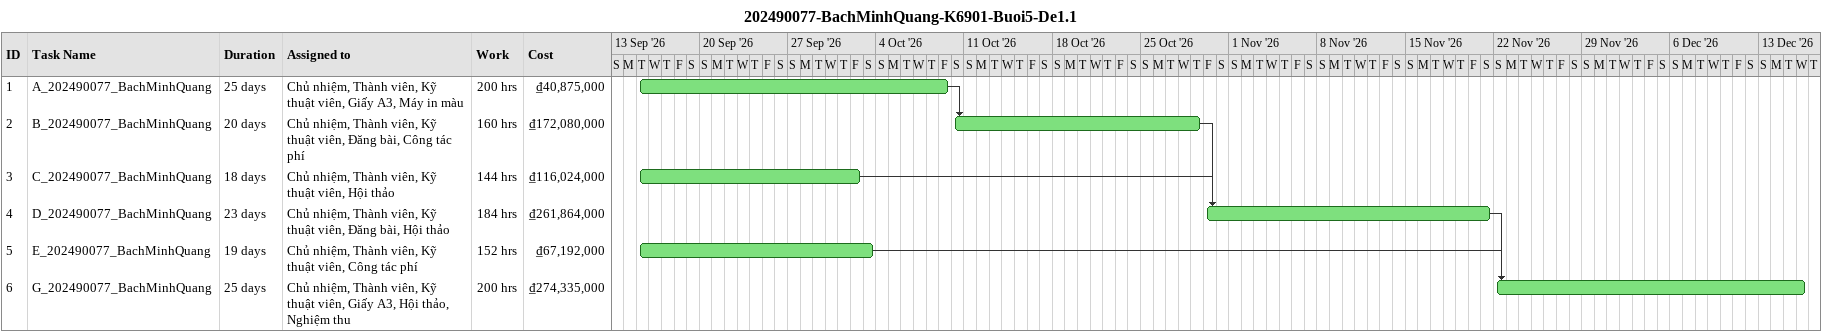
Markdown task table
202490077-BachMinhQuang-K6901-Buoi5-De1.1

| ID | Task | Duration | Start | Finish | Predecessors | Resources | Work (h) | Cost (₫) |
|---|---|---|---|---|---|---|---|---|
| 1 | A_202490077_BachMinhQuang | 25d | 2026-09-15 | 2026-10-09 |  | Chủ nhiệm, Thành viên, Kỹ thuật viên, Giấy A3, Máy in màu | 200 | 40875000 |
| 2 | B_202490077_BachMinhQuang | 20d | 2026-10-10 | 2026-10-29 | 1 | Chủ nhiệm, Thành viên, Kỹ thuật viên, Đăng bài, Công tác phí | 160 | 172080000 |
| 3 | C_202490077_BachMinhQuang | 18d | 2026-09-15 | 2026-10-02 |  | Chủ nhiệm, Thành viên, Kỹ thuật viên, Hội thảo | 144 | 116024000 |
| 4 | D_202490077_BachMinhQuang | 23d | 2026-10-30 | 2026-11-21 | 2, 3 | Chủ nhiệm, Thành viên, Kỹ thuật viên, Đăng bài, Hội thảo | 184 | 261864000 |
| 5 | E_202490077_BachMinhQuang | 19d | 2026-09-15 | 2026-10-03 |  | Chủ nhiệm, Thành viên, Kỹ thuật viên, Công tác phí | 152 | 67192000 |
| 6 | G_202490077_BachMinhQuang | 25d | 2026-11-22 | 2026-12-16 | 5, 4 | Chủ nhiệm, Thành viên, Kỹ thuật viên, Giấy A3, Hội thảo, Nghiệm thu | 200 | 274335000 |
